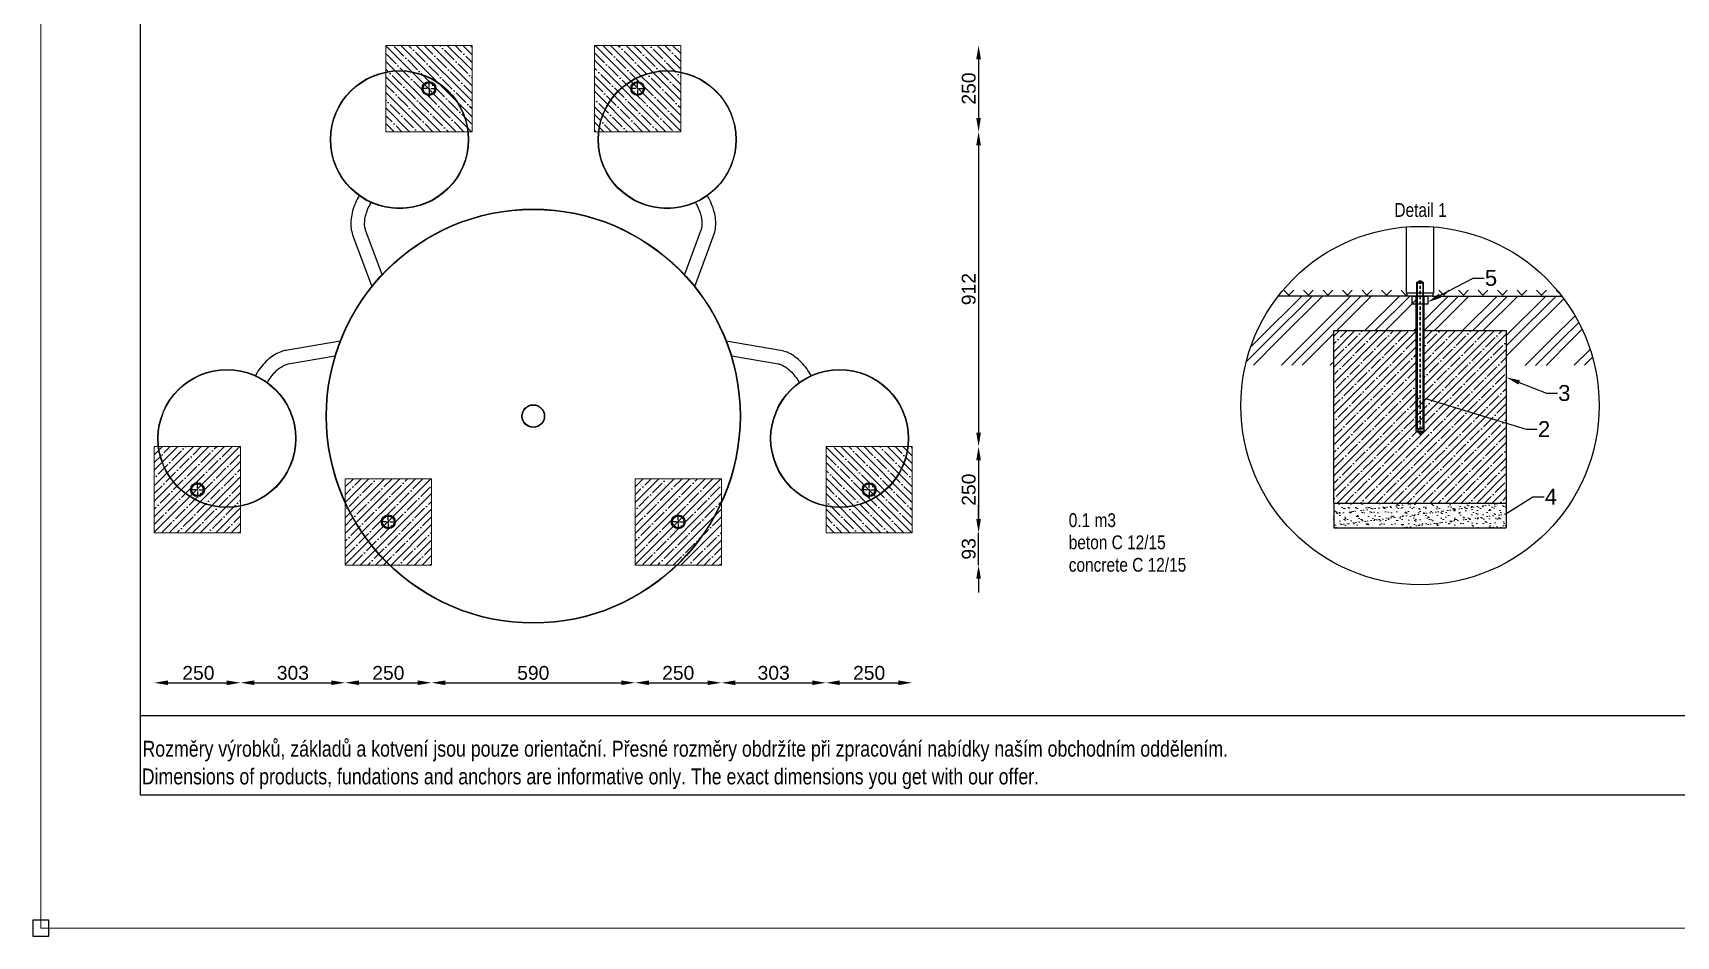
# Model space of a CAD drawing. Header units: millimetres. Extents: x -11 to 7141, y -23 to 7056.
# Drawn here: x -11 to 4750, y -23 to 2594 of the extents above; entities that cross this region are included whole.
import ezdxf
from ezdxf import colors
from ezdxf.entities.mleader import LeaderData, LeaderLine
from ezdxf.lldxf.tags import DXFTag
from ezdxf.math import Vec2, Vec3

# ---------------------------------------------------------------- set-up
doc = ezdxf.new("R2010")
doc.units = ezdxf.units.MM
doc.linetypes.add('DashDot', pattern=[15, 9, -3, 0, -3])
doc.linetypes.add('INCONTINUOUS', pattern=[200000.001, 200000, -0.001])
for name, color, linetype in [('FORMAT', 7, 'Continuous'), ('KOTY', 3, 'INCONTINUOUS'), ('OBRYSOVA', 7, 'Continuous'), ('POSTAVY ATD', 8, 'Continuous'), ('SRAFY', 9, 'Continuous')]:
    doc.layers.add(name, color=color, linetype=linetype)
doc.layers.add('Nekreslit', color=6, linetype='Continuous', plot=False)
doc.layers.add('TABULKA', color=9, linetype='Continuous', plot=False)
doc.styles.add('SEACAD_Arial', font='arial.ttf', dxfattribs={"width": 0.8})
doc.styles.get("Standard").update_dxf_attribs({"font": 'arial.ttf'})
tags = doc.linetypes.add('HIDDEN2', pattern=[4.7625, 3.175, -1.5875]).pattern_tags.tags
tags[6:7] = [DXFTag(74, 4), DXFTag(75, 0), DXFTag(340, '0'), DXFTag(46, 0.0), DXFTag(50, 0.0), DXFTag(44, 0.0), DXFTag(45, 0.0)]
tags[4:5] = [DXFTag(74, 4), DXFTag(75, 0), DXFTag(340, '0'), DXFTag(46, 0.0), DXFTag(50, 0.0), DXFTag(44, 0.0), DXFTag(45, 0.0)]
doc.dimstyles.new('PROFI_CSN', dxfattribs={"dimscale": 0, "dimtxt": 3.5, "dimasz": 3, "dimexe": 1, "dimexo": 0, "dimgap": 1.5, "dimtad": 1, "dimlfac": -1, "dimdsep": 46, "dimtxsty": 'Standard', "dimcen": 0, "dimdle": 1, "dimclrd": 256, "dimclre": 256, "dimclrt": 256, "dimadec": 0, "dimazin": 0, "dimtfac": 0.6, "dimtmove": 0, "dimatfit": 1, "dimfxl": 1, "dimtolj": 1, "dimarcsym": 0})

# ---------------------------------------------------------------- blocks, each defined once
blk = doc.blocks.new('SW_CENTERMARKSYMBOL_22')
at = {"layer": 'FORMAT', "color": 0}
for p, q in [((-0.5, 0), (-2.25, 0)), ((0, 0), (-0.25, 0)), ((0, 0.5), (0, 2.25)), ((0, 0), (0, 0.25)), ((0, 0), (0, -0.25)), ((0, 0), (0.25, 0)), ((0.5, 0), (2.25, 0)), ((0, -0.5), (0, -2.25))]:
    blk.add_line(p, q, dxfattribs=at)
blk = doc.blocks.new('*D32')
at = {"layer": 'DEFPOINTS', "color": 0, "transparency": 16777216}
for p in [(590.5, 2777.8), (590.5, 2636.7), (340.5, 1395.4)]:
    blk.add_point(p, dxfattribs=at)
at = {"layer": 'KOTY', "color": 7, "lineweight": -2, "transparency": 16777216}
blk.add_line((380.5, 2636.7), (550.5, 2636.7), dxfattribs=at)
at = {"layer": 'KOTY', "color": 7, "transparency": 16777216}
for points in [[(380.5, 2643.4), (380.5, 2630), (340.5, 2636.7)], [(550.5, 2643.4), (550.5, 2630), (590.5, 2636.7)]]:
    blk.add_solid(points, dxfattribs=at)
at = {"layer": 'KOTY', "color": 7, "lineweight": 13, "transparency": 16777216, "insert": (468.2, 2665.1), "char_height": 40, "attachment_point": 5}
blk.add_mtext('\\A1;250', dxfattribs=at)
blk = doc.blocks.new('*D33')
at = {"layer": 'DEFPOINTS', "color": 0, "transparency": 16777216}
for p in [(590.5, 2777.8), (1011.5, 2636.7), (1011.5, 2354.1)]:
    blk.add_point(p, dxfattribs=at)
at = {"layer": 'KOTY', "color": 7, "lineweight": -2, "transparency": 16777216}
blk.add_line((630.5, 2636.7), (971.5, 2636.7), dxfattribs=at)
at = {"layer": 'KOTY', "color": 7, "transparency": 16777216}
for points in [[(630.5, 2643.4), (630.5, 2630), (590.5, 2636.7)], [(971.5, 2643.4), (971.5, 2630), (1011.5, 2636.7)]]:
    blk.add_solid(points, dxfattribs=at)
at = {"layer": 'KOTY', "color": 7, "lineweight": 13, "transparency": 16777216, "insert": (801, 2664.8), "char_height": 40, "attachment_point": 5}
blk.add_mtext('\\A1;421', dxfattribs=at)
blk = doc.blocks.new('*D39')
at = {"layer": 'DEFPOINTS', "color": 0, "transparency": 16777216}
for p in [(2286.8, 2636.7), (1865.8, 2494.9), (2286.8, 1332.7)]:
    blk.add_point(p, dxfattribs=at)
at = {"layer": 'KOTY', "color": 7, "lineweight": -2, "transparency": 16777216}
blk.add_line((1905.8, 2636.7), (2246.8, 2636.7), dxfattribs=at)
at = {"layer": 'KOTY', "color": 7, "transparency": 16777216}
for points in [[(1905.8, 2643.4), (1905.8, 2630), (1865.8, 2636.7)], [(2246.8, 2643.4), (2246.8, 2630), (2286.8, 2636.7)]]:
    blk.add_solid(points, dxfattribs=at)
at = {"layer": 'KOTY', "color": 7, "lineweight": 13, "transparency": 16777216, "insert": (2076.3, 2664.8), "char_height": 40, "attachment_point": 5}
blk.add_mtext('\\A1;421', dxfattribs=at)
blk = doc.blocks.new('*D42')
at = {"layer": 'DEFPOINTS', "color": 0, "transparency": 16777216}
for p in [(2536.8, 1395.4), (2536.8, 1145.4), (2728.9, 1145.4)]:
    blk.add_point(p, dxfattribs=at)
at = {"layer": 'KOTY', "color": 7, "lineweight": -2, "transparency": 16777216}
blk.add_line((2728.9, 1355.4), (2728.9, 1185.4), dxfattribs=at)
at = {"layer": 'KOTY', "color": 7, "transparency": 16777216}
for points in [[(2722.2, 1355.4), (2735.6, 1355.4), (2728.9, 1395.4)], [(2722.2, 1185.4), (2735.6, 1185.4), (2728.9, 1145.4)]]:
    blk.add_solid(points, dxfattribs=at)
at = {"layer": 'KOTY', "color": 7, "lineweight": 13, "transparency": 16777216, "insert": (2700.5, 1270.4), "char_height": 40, "attachment_point": 5, "rotation": 90}
blk.add_mtext('\\A1;250', dxfattribs=at)
blk = doc.blocks.new('*D43')
at = {"layer": 'DEFPOINTS', "color": 0, "transparency": 16777216}
for p in [(2536.8, 1145.4), (2728.9, 1145.4), (1983.6, 1052.1)]:
    blk.add_point(p, dxfattribs=at)
at = {"layer": 'KOTY', "color": 7, "lineweight": -2, "transparency": 16777216}
for p, q in [((2728.9, 1185.4), (2728.9, 1225.4)), ((2728.9, 1052.1), (2728.9, 1145.4)), ((2728.9, 1012.1), (2728.9, 972.1))]:
    blk.add_line(p, q, dxfattribs=at)
at = {"layer": 'KOTY', "color": 7, "transparency": 16777216}
for points in [[(2722.2, 1185.4), (2735.6, 1185.4), (2728.9, 1145.4)], [(2722.2, 1012.1), (2735.6, 1012.1), (2728.9, 1052.1)]]:
    blk.add_solid(points, dxfattribs=at)
at = {"layer": 'KOTY', "color": 7, "lineweight": 13, "transparency": 16777216, "insert": (2700.5, 1098.8), "char_height": 40, "attachment_point": 5, "rotation": 90}
blk.add_mtext('\\A1;93', dxfattribs=at)
blk = doc.blocks.new('*D44')
at = {"layer": 'DEFPOINTS', "color": 0, "transparency": 16777216}
for p in [(1865.8, 2307.6), (2536.8, 1395.4), (2728.9, 1395.4)]:
    blk.add_point(p, dxfattribs=at)
at = {"layer": 'KOTY', "color": 7, "lineweight": -2, "transparency": 16777216}
blk.add_line((2728.9, 2267.6), (2728.9, 1435.4), dxfattribs=at)
at = {"layer": 'KOTY', "color": 7, "transparency": 16777216}
for points in [[(2722.2, 2267.6), (2735.6, 2267.6), (2728.9, 2307.6)], [(2722.2, 1435.4), (2735.6, 1435.4), (2728.9, 1395.4)]]:
    blk.add_solid(points, dxfattribs=at)
at = {"layer": 'KOTY', "color": 7, "lineweight": 13, "transparency": 16777216, "insert": (2700.5, 1851.5), "char_height": 40, "attachment_point": 5, "rotation": 90}
blk.add_mtext('\\A1;912', dxfattribs=at)
blk = doc.blocks.new('*D45')
at = {"layer": 'DEFPOINTS', "color": 0, "transparency": 16777216}
for p in [(1865.8, 2557.6), (1865.8, 2307.6), (2728.9, 2307.6)]:
    blk.add_point(p, dxfattribs=at)
at = {"layer": 'KOTY', "color": 7, "lineweight": -2, "transparency": 16777216}
blk.add_line((2728.9, 2517.6), (2728.9, 2347.6), dxfattribs=at)
at = {"layer": 'KOTY', "color": 7, "transparency": 16777216}
for points in [[(2722.2, 2517.6), (2735.6, 2517.6), (2728.9, 2557.6)], [(2722.2, 2347.6), (2735.6, 2347.6), (2728.9, 2307.6)]]:
    blk.add_solid(points, dxfattribs=at)
at = {"layer": 'KOTY', "color": 7, "lineweight": 13, "transparency": 16777216, "insert": (2700.5, 2432.6), "char_height": 40, "attachment_point": 5, "rotation": 90}
blk.add_mtext('\\A1;250', dxfattribs=at)
blk = doc.blocks.new('SW_CENTERMARKSYMBOL_45')
at = {"layer": 'FORMAT', "color": 0}
for p, q in [((-0.5, 0), (-2.15, 0)), ((0, 0), (-0.25, 0)), ((0, 0.5), (0, 2.15)), ((0, 0), (0, 0.25)), ((0, 0), (0, -0.25)), ((0, 0), (0.25, 0)), ((0.5, 0), (2.15, 0)), ((0, -0.5), (0, -2.15))]:
    blk.add_line(p, q, dxfattribs=at)
blk = doc.blocks.new('SW_CENTERMARKSYMBOL_48')
at = {"layer": 'FORMAT', "color": 0}
for p, q in [((-0.5, 0), (-2.25, 0)), ((0, 0), (-0.25, 0)), ((0, 0.5), (0, 2.25)), ((0, 0), (0, 0.25)), ((0, 0), (0, -0.25)), ((0, 0), (0.25, 0)), ((0.5, 0), (2.25, 0)), ((0, -0.5), (0, -2.25))]:
    blk.add_line(p, q, dxfattribs=at)
blk = doc.blocks.new('*D73')
at = {"layer": 'DEFPOINTS', "color": 0, "transparency": 16777216}
for p in [(340.5, 1145.4), (590.5, 1145.4), (590.5, 711)]:
    blk.add_point(p, dxfattribs=at)
at = {"layer": 'KOTY', "color": 7, "lineweight": -2, "transparency": 16777216}
blk.add_line((380.5, 711), (550.5, 711), dxfattribs=at)
at = {"layer": 'KOTY', "color": 7, "transparency": 16777216}
for points in [[(380.5, 717.7), (380.5, 704.3), (340.5, 711)], [(550.5, 717.7), (550.5, 704.3), (590.5, 711)]]:
    blk.add_solid(points, dxfattribs=at)
at = {"layer": 'KOTY', "color": 7, "lineweight": 13, "transparency": 16777216, "insert": (468.2, 739.4), "char_height": 40, "attachment_point": 5}
blk.add_mtext('\\A1;250', dxfattribs=at)
blk = doc.blocks.new('*D74')
at = {"layer": 'DEFPOINTS', "color": 0, "transparency": 16777216}
for p in [(893.6, 1052.1), (590.5, 852.1), (893.6, 711)]:
    blk.add_point(p, dxfattribs=at)
at = {"layer": 'KOTY', "color": 7, "lineweight": -2, "transparency": 16777216}
blk.add_line((630.5, 711), (853.6, 711), dxfattribs=at)
at = {"layer": 'KOTY', "color": 7, "transparency": 16777216}
for points in [[(630.5, 717.7), (630.5, 704.3), (590.5, 711)], [(853.6, 717.7), (853.6, 704.3), (893.6, 711)]]:
    blk.add_solid(points, dxfattribs=at)
at = {"layer": 'KOTY', "color": 7, "lineweight": 13, "transparency": 16777216, "insert": (742.1, 739.5), "char_height": 40, "attachment_point": 5}
blk.add_mtext('\\A1;303', dxfattribs=at)
blk = doc.blocks.new('*D75')
at = {"layer": 'DEFPOINTS', "color": 0, "transparency": 16777216}
for p in [(893.6, 1052.1), (1143.6, 1052.1), (1143.6, 711)]:
    blk.add_point(p, dxfattribs=at)
at = {"layer": 'KOTY', "color": 7, "lineweight": -2, "transparency": 16777216}
blk.add_line((933.6, 711), (1103.6, 711), dxfattribs=at)
at = {"layer": 'KOTY', "color": 7, "transparency": 16777216}
for points in [[(933.6, 717.7), (933.6, 704.3), (893.6, 711)], [(1103.6, 717.7), (1103.6, 704.3), (1143.6, 711)]]:
    blk.add_solid(points, dxfattribs=at)
at = {"layer": 'KOTY', "color": 7, "lineweight": 13, "transparency": 16777216, "insert": (1018.6, 739.4), "char_height": 40, "attachment_point": 5}
blk.add_mtext('\\A1;250', dxfattribs=at)
blk = doc.blocks.new('*D76')
at = {"layer": 'DEFPOINTS', "color": 0, "transparency": 16777216}
for p in [(1733.6, 1052.1), (1983.6, 1052.1), (1983.6, 711)]:
    blk.add_point(p, dxfattribs=at)
at = {"layer": 'KOTY', "color": 7, "lineweight": -2, "transparency": 16777216}
blk.add_line((1773.6, 711), (1943.6, 711), dxfattribs=at)
at = {"layer": 'KOTY', "color": 7, "transparency": 16777216}
for points in [[(1773.6, 717.7), (1773.6, 704.3), (1733.6, 711)], [(1943.6, 717.7), (1943.6, 704.3), (1983.6, 711)]]:
    blk.add_solid(points, dxfattribs=at)
at = {"layer": 'KOTY', "color": 7, "lineweight": 13, "transparency": 16777216, "insert": (1858.6, 739.4), "char_height": 40, "attachment_point": 5}
blk.add_mtext('\\A1;250', dxfattribs=at)
blk = doc.blocks.new('*D77')
at = {"layer": 'DEFPOINTS', "color": 0, "transparency": 16777216}
for p in [(2286.8, 1145.4), (1983.6, 1052.1), (2286.8, 711)]:
    blk.add_point(p, dxfattribs=at)
at = {"layer": 'KOTY', "color": 7, "lineweight": -2, "transparency": 16777216}
blk.add_line((2023.6, 711), (2246.8, 711), dxfattribs=at)
at = {"layer": 'KOTY', "color": 7, "transparency": 16777216}
for points in [[(2023.6, 717.7), (2023.6, 704.3), (1983.6, 711)], [(2246.8, 717.7), (2246.8, 704.3), (2286.8, 711)]]:
    blk.add_solid(points, dxfattribs=at)
at = {"layer": 'KOTY', "color": 7, "lineweight": 13, "transparency": 16777216, "insert": (2135.2, 739.5), "char_height": 40, "attachment_point": 5}
blk.add_mtext('\\A1;303', dxfattribs=at)
blk = doc.blocks.new('*D78')
at = {"layer": 'DEFPOINTS', "color": 0, "transparency": 16777216}
for p in [(2286.8, 1145.4), (2536.7, 1145.4), (2536.7, 711)]:
    blk.add_point(p, dxfattribs=at)
at = {"layer": 'KOTY', "color": 7, "lineweight": -2, "transparency": 16777216}
blk.add_line((2326.8, 711), (2496.7, 711), dxfattribs=at)
at = {"layer": 'KOTY', "color": 7, "transparency": 16777216}
for points in [[(2326.8, 717.7), (2326.8, 704.3), (2286.8, 711)], [(2496.7, 717.7), (2496.7, 704.3), (2536.7, 711)]]:
    blk.add_solid(points, dxfattribs=at)
at = {"layer": 'KOTY', "color": 7, "lineweight": 13, "transparency": 16777216, "insert": (2411.7, 739.4), "char_height": 40, "attachment_point": 5}
blk.add_mtext('\\A1;250', dxfattribs=at)
blk = doc.blocks.new('*D79')
at = {"layer": 'DEFPOINTS', "color": 0, "transparency": 16777216}
for p in [(1143.6, 1052.1), (1733.6, 1052.1), (1733.6, 711)]:
    blk.add_point(p, dxfattribs=at)
at = {"layer": 'KOTY', "color": 7, "lineweight": -2, "transparency": 16777216}
blk.add_line((1183.6, 711), (1693.6, 711), dxfattribs=at)
at = {"layer": 'KOTY', "color": 7, "transparency": 16777216}
for points in [[(1183.6, 717.7), (1183.6, 704.3), (1143.6, 711)], [(1693.6, 717.7), (1693.6, 704.3), (1733.6, 711)]]:
    blk.add_solid(points, dxfattribs=at)
at = {"layer": 'KOTY', "color": 7, "lineweight": 13, "transparency": 16777216, "insert": (1438.6, 739.4), "char_height": 40, "attachment_point": 5}
blk.add_mtext('\\A1;590', dxfattribs=at)

msp = doc.modelspace()

# ---------------------------------------------------------------- hatches: boundary and pattern name
at = {"transparency": 33554508}
h = msp.add_hatch(dxfattribs=at)
h.set_pattern_fill('ANSI35', color=9, scale=5, angle=90)
h.set_pattern_definition([(135, (2562.017, -476.33), (-22.45064, -22.45064), []), (135, (2562.017, -453.88), (-22.45064, -22.45064), [39.6875, -7.9375, 0, -7.9375])])
h.paths.add_polyline_path([(1011.5, 2557.6), (1011.5, 2307.6), (1261.5, 2307.6), (1261.5, 2557.6)])
h = msp.add_hatch(dxfattribs=at)
h.set_pattern_fill('ANSI35', color=9, scale=5, angle=-90)
h.set_pattern_definition([(315, (315.223, 5341.583), (22.45064, 22.45064), []), (315, (315.223, 5319.133), (22.45064, 22.45064), [39.6875, -7.9375, 0, -7.9375])])
h.paths.add_polyline_path([(1865.8, 2307.6), (1865.8, 2557.6), (1615.8, 2557.6), (1615.8, 2307.6)])
h = msp.add_hatch(dxfattribs=at)
h.set_pattern_fill('ANSI35', color=9, scale=5)
h.set_pattern_definition([(45, (852.11, 290.843), (-22.45064, 22.45064), []), (45, (874.562, 290.843), (-22.45064, 22.45064), [39.6875, -7.9375, 0, -7.9375])])
h.paths.add_polyline_path([(4258, 1731.3), (4020, 1731.3), (4020, 1540.3), (4008, 1533.3), (3996, 1540.3), (3996, 1731.3), (3758, 1731.3), (3758, 1231.3), (4258, 1231.3)])
h = msp.add_hatch(dxfattribs=at)
h.set_pattern_fill('ANSI35', color=9, scale=5)
h.set_pattern_definition([(45, (-2443.47, -155.11), (-22.45064, 22.45064), []), (45, (-2421.02, -155.11), (-22.45064, 22.45064), [39.6875, -7.9375, 0, -7.9375])])
h.paths.add_polyline_path([(590.5, 1395.4), (340.5, 1395.4), (340.5, 1145.4), (590.5, 1145.4)])
h = msp.add_hatch(dxfattribs=at)
h.set_pattern_fill('ANSI35', color=9, scale=5, angle=-270)
h.set_pattern_definition([(135, (3837.282, -1638.537), (-22.45064, -22.45064), []), (135, (3837.282, -1616.086), (-22.45064, -22.45064), [39.6875, -7.9375, 0, -7.9375])])
h.paths.add_polyline_path([(2286.8, 1395.4), (2286.8, 1145.4), (2536.8, 1145.4), (2536.8, 1395.4)])
h = msp.add_hatch(dxfattribs=at)
h.set_pattern_fill('ANSI35', color=9, scale=5)
h.set_pattern_definition([(45, (-1890.337, -248.418), (-22.45064, 22.45064), []), (45, (-1867.886, -248.418), (-22.45064, 22.45064), [39.6875, -7.9375, 0, -7.9375])])
h.paths.add_polyline_path([(1143.6, 1302.1), (893.6, 1302.1), (893.6, 1052.1), (1143.6, 1052.1)])
h = msp.add_hatch(dxfattribs=at)
h.set_pattern_fill('ANSI35', color=9, scale=5)
h.set_pattern_definition([(45, (-1050.337, -248.418), (-22.45064, 22.45064), []), (45, (-1027.886, -248.418), (-22.45064, 22.45064), [39.6875, -7.9375, 0, -7.9375])])
h.paths.add_polyline_path([(1983.6, 1302.1), (1733.6, 1302.1), (1733.6, 1052.1), (1983.6, 1052.1)])
at = {"layer": 'POSTAVY ATD', "lineweight": 15}
h = msp.add_hatch(dxfattribs=at)
h.set_pattern_fill('AR-SAND', color=9, scale=0.5, style=0)
h.set_pattern_definition([(37.5, (852.111, 290.843), (-0.80002, 24.47066), [0, -19.304, 0, -21.59, 0, -20.6375]), (7.5, (852.11, 290.843), (22.47616, 35.84126), [0, -10.414, 0, -17.399, 0, -6.6675]), (327.5, (836.49, 290.843), (39.54962, 0.07186), [0, -6.35, 0, -22.86, 0, -29.845]), (317.5, (836.49, 290.843), (38.17782, 11.14647), [0, -3.175, 0, -14.986, 0, -17.145])])
h.paths.add_polyline_path([(4258, 1159.4), (4258, 1229.4), (3758, 1229.4), (3758, 1159.4)])
at = {"layer": 'SRAFY'}
h = msp.add_hatch(dxfattribs=at)
h.set_pattern_fill('GOST_GROUND', color=9, scale=10)
h.set_pattern_definition([(45, (852.11, 290.84), (141.4214, 0), [200]), (45, (882.11, 290.84), (141.4214, 0), [200]), (45, (912.11, 290.84), (141.4214, 0), [200])])
edge = h.paths.add_edge_path()
edge.add_line((3998, 1831.3), (3976, 1831.3))
edge.add_line((3976, 1831.3), (3597.1, 1831.3))
edge.add_arc((4008, 1514.1), 519.1, 142.3369, 166.9875)
edge.add_line((3502.3, 1631), (3758, 1631))
edge.add_line((3758, 1631), (3758, 1731.3))
edge.add_line((3758, 1731.3), (3998, 1731.3))
edge.add_line((3998, 1731.3), (3998, 1831.3))
edge = h.paths.add_edge_path()
edge.add_line((4419, 1831.3), (4040, 1831.3))
edge.add_line((4040, 1831.3), (4018, 1831.3))
edge.add_line((4018, 1831.3), (4018, 1731.3))
edge.add_line((4018, 1731.3), (4258, 1731.3))
edge.add_line((4258, 1731.3), (4258, 1630))
edge.add_line((4258, 1630), (4513.8, 1631))
edge.add_arc((4008, 1514.1), 519.1, 13.0125, 37.6631)
h = msp.add_hatch(dxfattribs=at)
h.set_pattern_fill('TERACO', color=9, scale=20)
h.set_pattern_definition([(45, (-4687.677, -3483.365), (-28.28427, 28.28427), [20, -20]), (135, (-4631.11, -3483.365), (-28.28427, -28.28427), [20, -20])])
h.paths.add_polyline_path([(3597.1, 1831.3), (3597.1, 1854.3), (3968, 1854.3), (3968, 1831.3)])
h = msp.add_hatch(dxfattribs=at)
h.set_pattern_fill('TERACO', color=9, scale=20)
h.set_pattern_definition([(45, (-4238.55, -3483.395), (-28.28427, 28.28427), [20, -20]), (135, (-4181.982, -3483.395), (-28.28427, -28.28427), [20, -20])])
h.paths.add_polyline_path([(4048, 1831.3), (4048, 1854.3), (4409.8, 1854.3), (4409.8, 1831.3)])

# ---------------------------------------------------------------- linework, layer by layer
at = {"color": 7, "linetype": 'Continuous', "lineweight": 25}
for p, q in [((934.2, 2122.2), (933, 2120.1)), ((967.6, 2100.1), (968.8, 2102.2)), ((1908.4, 2102.2), (1909.6, 2100.1)), ((1944.3, 2120.1), (1943.1, 2122.2)), ((915.2, 2008.8), (970.7, 1858.9)), ((1000.6, 1893.4), (952.7, 2022.7)), ((1924.5, 2022.7), (1876.7, 1893.4)), ((1906.6, 1858.9), (1962.1, 2008.8)), ((3968, 2031.7), (3968, 1841)), ((4048, 1841), (4048, 2031.7)), ((3968, 1841), (4048, 1841)), ((3970, 1841), (3970, 1833)), ((4044, 1831), (3972, 1831)), ((4046, 1833), (4046, 1841)), ((879.4, 1700.9), (721.8, 1674)), ((2155.4, 1674), (1997.8, 1700.9)), ((728.6, 1634.5), (864.5, 1657.7)), ((2012.7, 1657.7), (2148.7, 1634.5)), ((634.4, 1602.9), (633.2, 1600.8)), ((667.8, 1580.8), (669, 1582.9)), ((2208.2, 1582.9), (2209.4, 1580.8)), ((2244.1, 1600.8), (2242.9, 1602.9))]:
    msp.add_line(p, q, dxfattribs=at)
for p, q in [((3998, 1870.4), (4008, 1876.1)), ((3999.6, 1871.3), (3998, 1869.7)), ((3998, 1869.7), (4018, 1869.7)), ((3999.6, 1871.3), (3999.5, 1446)), ((4016.4, 1871.3), (3999.6, 1871.3)), ((4008, 1876.1), (4018, 1870.4)), ((4016.4, 1871.3), (4016.4, 1446)), ((4016.4, 1871.3), (4018, 1869.7)), ((3972, 1831.3), (3597.1, 1831.3)), ((3998, 1831.3), (3972, 1831.3)), ((3998, 1447.6), (3998, 1831.3)), ((4044, 1831.3), (4018, 1831.3)), ((4018, 1447.6), (4018, 1831.3)), ((4044, 1831.3), (4419, 1831.3)), ((3996, 1440), (4008, 1433.1)), ((3998, 1447.6), (3999.5, 1446)), ((3998, 1447.6), (4018, 1447.6)), ((4008, 1433.1), (4020, 1440)), ((4018, 1447.6), (4016.4, 1446))]:
    msp.add_line(p, q)
at = {"lineweight": 15}
for p, q in [((3998, 1870.4), (3998, 1831.3)), ((4018, 1831.3), (4018, 1870.4))]:
    msp.add_line(p, q, dxfattribs=at)
at = {"color": 7, "linetype": 'DashDot', "lineweight": 30}
msp.add_line((4008, 1429.3), (4008, 1877.1), dxfattribs=at)
at = {"color": 7, "linetype": 'HIDDEN2'}
for p, q in [((3996, 1831.3), (3996, 1631)), ((4020, 1631), (4020, 1831.3)), ((3996, 1631), (3996, 1440)), ((4020, 1440), (4020, 1631)), ((3996, 1440), (4020, 1440)), ((4016.4, 1446), (3999.5, 1446))]:
    msp.add_line(p, q, dxfattribs=at)
at = {"color": 8, "linetype": 'Continuous'}
for p, q in [((3758, 1231.3), (3758, 1731.3)), ((3758, 1731.3), (3998, 1731.3)), ((4018, 1731.3), (4258, 1731.3)), ((4258, 1731.3), (4258, 1231.3)), ((3758, 1231.3), (4258, 1231.3))]:
    msp.add_line(p, q, dxfattribs=at)
at = {"color": 7, "linetype": 'Continuous', "lineweight": 25, "flags": 128}
for points in [[(933, 2120.1), (931.3, 2117.2), (928.5, 2111.8), (925.7, 2106.3), (923.2, 2100.7), (920.9, 2095.1), (918.8, 2089.5), (916.9, 2083.8), (915.2, 2078), (913.7, 2072.3), (912.5, 2066.6), (911.5, 2060.9), (910.7, 2055.3), (910.2, 2049.7), (909.9, 2044.1), (909.9, 2038.7), (910.1, 2033.3), (910.6, 2028), (911.4, 2022.9), (912.4, 2017.9), (913.7, 2013.1), (915.2, 2008.8)], [(952.7, 2022.7), (952.3, 2024), (951.5, 2026.6), (950.8, 2029.5), (950.4, 2032.6), (950, 2036), (949.9, 2039.5), (949.9, 2043.2), (950.1, 2047), (950.5, 2051.1), (951, 2055.2), (951.8, 2059.5), (952.8, 2063.9), (954, 2068.3), (955.4, 2072.8), (956.9, 2077.4), (958.7, 2081.9), (960.6, 2086.5), (962.8, 2091), (965.1, 2095.5), (967.6, 2100.1)], [(1909.6, 2100.1), (1910.9, 2097.9), (1913.3, 2093.4), (1915.5, 2088.9), (1917.5, 2084.3), (1919.4, 2079.8), (1921.1, 2075.2), (1922.6, 2070.7), (1923.8, 2066.2), (1924.9, 2061.7), (1925.8, 2057.4), (1926.5, 2053.2), (1927, 2049.1), (1927.3, 2045.1), (1927.4, 2041.3), (1927.3, 2037.7), (1927.1, 2034.3), (1926.7, 2031.1), (1926.1, 2028.1), (1925.4, 2025.4), (1924.6, 2023), (1924.5, 2022.7)], [(1962.1, 2008.8), (1963, 2011.5), (1964.3, 2016.1), (1965.5, 2020.9), (1966.3, 2025.8), (1966.9, 2030.9), (1967.3, 2036.2), (1967.4, 2041.6), (1967.2, 2047), (1966.8, 2052.6), (1966.2, 2058.2), (1965.3, 2063.9), (1964.2, 2069.6), (1962.8, 2075.3), (1961.2, 2081), (1959.4, 2086.7), (1957.4, 2092.4), (1955.2, 2098), (1952.7, 2103.6), (1950.1, 2109.2), (1947.3, 2114.6), (1944.3, 2120.1)], [(721.8, 1674), (719.1, 1673.5), (714.4, 1672.3), (709.7, 1670.9), (705, 1669.2), (700.3, 1667.1), (695.5, 1664.8), (690.8, 1662.2), (686.2, 1659.4), (681.6, 1656.2), (677, 1652.9), (672.6, 1649.3), (668.2, 1645.4), (663.9, 1641.4), (659.8, 1637.2), (655.7, 1632.8), (651.8, 1628.2), (648.1, 1623.4), (644.4, 1618.5), (640.9, 1613.5), (637.6, 1608.3), (634.4, 1602.9)], [(2242.9, 1602.9), (2241.2, 1605.8), (2237.9, 1611), (2234.5, 1616.1), (2231, 1621.1), (2227.3, 1625.9), (2223.4, 1630.5), (2219.4, 1635), (2215.3, 1639.4), (2211.1, 1643.5), (2206.8, 1647.4), (2202.4, 1651.2), (2197.9, 1654.6), (2193.3, 1657.9), (2188.6, 1660.9), (2183.9, 1663.7), (2179.1, 1666.1), (2174.3, 1668.3), (2169.5, 1670.2), (2164.6, 1671.8), (2159.8, 1673.1), (2155.4, 1674)], [(669, 1582.9), (670.3, 1585.2), (673, 1589.5), (675.8, 1593.6), (678.7, 1597.7), (681.8, 1601.6), (684.9, 1605.3), (688.1, 1608.8), (691.3, 1612.2), (694.6, 1615.4), (697.9, 1618.3), (701.2, 1621), (704.5, 1623.5), (707.8, 1625.7), (711, 1627.7), (714.2, 1629.5), (717.3, 1630.9), (720.3, 1632.2), (723.1, 1633.2), (725.8, 1634), (728.3, 1634.5), (728.6, 1634.5)], [(2148.7, 1634.5), (2150, 1634.3), (2152.7, 1633.6), (2155.5, 1632.7), (2158.4, 1631.6), (2161.5, 1630.2), (2164.6, 1628.6), (2167.8, 1626.8), (2171, 1624.7), (2174.3, 1622.3), (2177.6, 1619.7), (2180.9, 1616.9), (2184.2, 1613.9), (2187.5, 1610.6), (2190.7, 1607.2), (2193.9, 1603.5), (2196.9, 1599.7), (2199.9, 1595.8), (2202.8, 1591.7), (2205.5, 1587.4), (2208.2, 1582.9)]]:
    msp.add_lwpolyline(points, dxfattribs=at)
at = {"color": 7, "linetype": 'Continuous', "lineweight": 25}
for centre, radius in [((1051, 2284.5), 200), ((1051, 2284.5), 199), ((1826.3, 2284.5), 200), ((1826.3, 2284.5), 199), ((1136.5, 2432.6), 20), ((1136.5, 2432.6), 17), ((1740.8, 2432.6), 20), ((1740.8, 2432.6), 17), ((1438.6, 1483.4), 600), ((1438.6, 1483.4), 599), ((551, 1418.5), 200), ((551, 1418.5), 199), ((2326.3, 1418.5), 200), ((2326.3, 1418.5), 199), ((1438.6, 1483.4), 33), ((1438.6, 1483.4), 32), ((465.5, 1270.4), 20), ((465.5, 1270.4), 17), ((2411.8, 1270.4), 20), ((2411.8, 1270.4), 17), ((1018.6, 1177.1), 20), ((1018.6, 1177.1), 17), ((1858.6, 1177.1), 20), ((1858.6, 1177.1), 17)]:
    msp.add_circle(centre, radius, dxfattribs=at)
at = {"color": 7, "linetype": 'Continuous'}
msp.add_circle((4008, 1514.1), 519.1, dxfattribs=at)
at = {"color": 7, "linetype": 'Continuous', "lineweight": 25}
for centre, start, end in [((3972, 1833), 180, 270), ((4044, 1833), 270, 0)]:
    msp.add_arc(centre, 2, start, end, dxfattribs=at)
at = {"layer": 'Nekreslit'}
msp.add_line((299.9, 616.1), (4945.9, 616.1), dxfattribs=at)
msp.add_lwpolyline([(299.9, 386.1), (4945.9, 386.1), (4945.9, 4526.1), (299.9, 4526.1)], close=True, dxfattribs=at)
at = {"layer": 'OBRYSOVA'}
for points in [[(3985, 1831.3), (4030.3, 1831.3), (4030.3, 1807.9), (3985, 1807.9)], [(-11.4, -23.1), (34.6, -23.1), (34.6, 22.9), (-11.4, 22.9)]]:
    msp.add_lwpolyline(points, close=True, dxfattribs=at)
at = {"layer": 'POSTAVY ATD', "color": 8, "lineweight": 15}
for points in [[(1261.5, 2307.6), (1261.5, 2557.6), (1011.5, 2557.6), (1011.5, 2307.6)], [(1615.8, 2557.6), (1615.8, 2307.6), (1865.8, 2307.6), (1865.8, 2557.6)], [(340.5, 1145.4), (590.5, 1145.4), (590.5, 1395.4), (340.5, 1395.4)], [(2536.8, 1145.4), (2536.8, 1395.4), (2286.8, 1395.4), (2286.8, 1145.4)], [(893.6, 1052.1), (1143.6, 1052.1), (1143.6, 1302.1), (893.6, 1302.1)], [(1733.6, 1052.1), (1983.6, 1052.1), (1983.6, 1302.1), (1733.6, 1302.1)]]:
    msp.add_lwpolyline(points, close=True, dxfattribs=at)
at = {"layer": 'SRAFY', "color": 8}
for p, q in [((3758, 1231.3), (3758, 1159.4)), ((4258, 1231.3), (4258, 1159.4)), ((3758, 1159.4), (4258, 1159.4))]:
    msp.add_line(p, q, dxfattribs=at)
at = {"layer": 'TABULKA', "color": 4, "lineweight": 15}
msp.add_lwpolyline([(6567.3, -0.1), (11.6, -0.1), (11.6, 4742.1), (6567.3, 4742.1)], close=True, dxfattribs=at)

# ---------------------------------------------------------------- block references
at = {"layer": 'FORMAT', "xscale": 10, "yscale": 10, "zscale": 10}
for name, p in [('SW_CENTERMARKSYMBOL_22', (1136.5, 2432.6)), ('SW_CENTERMARKSYMBOL_22', (1740.8, 2432.6)), ('SW_CENTERMARKSYMBOL_22', (465.5, 1270.4)), ('SW_CENTERMARKSYMBOL_22', (2411.8, 1270.4)), ('SW_CENTERMARKSYMBOL_48', (1018.6, 1177.1)), ('SW_CENTERMARKSYMBOL_45', (1858.6, 1177.1))]:
    msp.add_blockref(name, p, dxfattribs=at)

# ---------------------------------------------------------------- texts
at = {"style": 'SEACAD_Arial', "width": 0.8}
for s, height, p in [('0.1 m3', 40, (2990.2, 1162.1)), ('beton C 12/15', 40, (2990.2, 1097.9)), ('concrete C 12/15', 40, (2990.2, 1032.7)), ('Rozměry výrobků, základů a kotvení jsou pouze orientační. Přesné rozměry obdržíte při zpracování nabídky naším obchodním oddělením.', 45.9979, (306.2, 496.9)), ('Dimensions of products, fundations and anchors are informative only. The exact dimensions you get with our offer.', 45.9979, (304.3, 416.6))]:
    msp.add_text(s, height=height, dxfattribs=at).set_placement(p)
at = {"insert": (3933.8, 2100.7), "char_height": 40, "attachment_point": 1, "style": 'SEACAD_Arial'}
msp.add_mtext_dynamic_manual_height_columns('Detail 1', width=226.121, gutter_width=200, heights=[0], dxfattribs=at)

# ---------------------------------------------------------------- dimensions: what is measured, and where the dimension line sits
at = {"layer": 'KOTY', "lineweight": 13}
for base, p1, p2, picture, middle in [((590.5, 2636.7), (340.5, 1395.4), (590.5, 2777.8), '*D32', (468.2, 2636.7)), ((1011.5, 2636.7), (590.5, 2777.8), (1011.5, 2354.1), '*D33', (801, 2636.7)), ((2286.8, 2636.7), (1865.8, 2494.9), (2286.8, 1332.7), '*D39', (2076.3, 2636.7)), ((590.5, 711), (340.5, 1145.4), (590.5, 1145.4), '*D73', (468.2, 711)), ((2286.8, 711), (1983.6, 1052.1), (2286.8, 1145.4), '*D77', (2135.2, 711)), ((2536.7, 711), (2286.8, 1145.4), (2536.7, 1145.4), '*D78', (2411.7, 711)), ((893.6, 711), (590.5, 852.1), (893.6, 1052.1), '*D74', (742.1, 711)), ((1143.6, 711), (893.6, 1052.1), (1143.6, 1052.1), '*D75', (1018.6, 711)), ((1733.6, 711), (1143.6, 1052.1), (1733.6, 1052.1), '*D79', (1438.6, 711)), ((1983.6, 711), (1733.6, 1052.1), (1983.6, 1052.1), '*D76', (1858.6, 711))]:
    dim = msp.add_linear_dim(base=base, p1=p1, p2=p2, dimstyle='PROFI_CSN', override={"dimscale": 1, "dimtxt": 40, "dimasz": 40, "dimgap": 8, "dimdec": 0, "dimlfac": 1, "dimrnd": 1, "dimse1": 1, "dimse2": 1, "dimclrd": 7, "dimclre": 3, "dimclrt": 7, "dimtdec": 0}, dxfattribs=at)
    dim.commit()
    dim.dimension.update_dxf_attribs({"geometry": picture, "text_midpoint": middle, "dimtype": 160})
for base, p1, p2, picture, middle in [((2728.9, 2307.6), (1865.8, 2557.6), (1865.8, 2307.6), '*D45', (2728.9, 2432.6)), ((2728.9, 1395.4), (1865.8, 2307.6), (2536.8, 1395.4), '*D44', (2728.9, 1851.5)), ((2728.9, 1145.4), (2536.8, 1395.4), (2536.8, 1145.4), '*D42', (2728.9, 1270.4))]:
    dim = msp.add_linear_dim(base=base, p1=p1, p2=p2, angle=270, dimstyle='PROFI_CSN', override={"dimscale": 1, "dimtxt": 40, "dimasz": 40, "dimgap": 8, "dimdec": 0, "dimlfac": 1, "dimrnd": 1, "dimse1": 1, "dimse2": 1, "dimclrd": 7, "dimclre": 3, "dimclrt": 7, "dimtdec": 0}, dxfattribs=at)
    dim.commit()
    dim.dimension.update_dxf_attribs({"geometry": picture, "text_midpoint": middle, "dimtype": 160})
dim = msp.add_linear_dim(base=(2728.9, 1145.4), p1=(1983.6, 1052.1), p2=(2536.8, 1145.4), angle=90, dimstyle='PROFI_CSN', override={"dimscale": 1, "dimtxt": 40, "dimasz": 40, "dimgap": 8, "dimdec": 0, "dimlfac": 1, "dimrnd": 1, "dimse1": 1, "dimse2": 1, "dimclrd": 7, "dimclre": 3, "dimclrt": 7, "dimtdec": 0}, dxfattribs=at)
dim.commit()
dim.dimension.update_dxf_attribs({"geometry": '*D43', "text_midpoint": (2700.5, 1098.8)})

# ---------------------------------------------------------------- leaders
at = {"layer": 'OBRYSOVA'}
ml = msp.add_multileader_mtext('Standard', dxfattribs=at)
ml.set_content('5', color=256)
ml.set_leader_properties()
ml.build(insert=Vec2(0, 0))
ml.multileader.update_dxf_attribs({"arrow_head_size": 40})
ctx = ml.context
ctx.base_point, ctx.char_height, ctx.arrow_head_size, ctx.plane_origin = Vec3(4193.7, 1883.6), 46, 40, Vec3(4045.5, 1811.5)
notes = []
notes.append((ctx, [(0, (1, 1, 0), (4161.6, 1883.6), (1, 0), 32.2, [(0, [(4030.3, 1813.7)], 0, [])])]))
ctx.mtext.insert, ctx.mtext.flow_direction = Vec3(4195.7, 1907), 5
ml = msp.add_multileader_mtext('Standard', dxfattribs=at)
ml.set_content('3', color=256)
ml.set_leader_properties()
ml.build(insert=Vec2(0, 0))
ml.multileader.update_dxf_attribs({"arrow_head_size": 40})
ctx = ml.context
ctx.base_point, ctx.char_height, ctx.arrow_head_size, ctx.plane_origin = Vec3(4406.2, 1550.1), 46, 40, Vec3(4258, 1595.7)
notes.append((ctx, [(0, (1, 1, 0), (4374, 1550.1), (1, 0), 32.2, [(0, [(4258, 1595.7)], 0, [])])]))
ctx.mtext.insert, ctx.mtext.flow_direction = Vec3(4408.2, 1573.5), 5
ml = msp.add_multileader_mtext('Standard', dxfattribs=at)
ml.set_content('2', color=256)
ml.set_leader_properties()
ml.build(insert=Vec2(0, 0))
ctx = ml.context
ctx.base_point, ctx.char_height, ctx.plane_origin = Vec3(4347.5, 1446), 46, Vec3(4020, 1535.5)
notes.append((ctx, [(0, (1, 1, 0), (4315.4, 1446), (1, 0), 32.2, [(0, [(4020, 1535.5)], 0, [])])]))
ctx.mtext.insert, ctx.mtext.flow_direction = Vec3(4349.5, 1469), 5
ml = msp.add_multileader_mtext('Standard', dxfattribs=at)
ml.set_content('4', color=256)
ml.set_leader_properties()
ml.build(insert=Vec2(0, 0))
ctx = ml.context
ctx.base_point, ctx.char_height, ctx.plane_origin = Vec3(4367.3, 1250), 46, Vec3(4256.6, 1199.8)
notes.append((ctx, [(0, (1, 1, 0), (4335.1, 1250), (1, 0), 32.2, [(0, [(4256.6, 1199.8)], 0, [])])]))
ctx.mtext.insert, ctx.mtext.flow_direction = Vec3(4369.3, 1273), 5
for ctx, leaders in notes:
    for number, flags, end, landing, length, lines in leaders:
        leader = LeaderData()
        leader.index, (leader.has_last_leader_line, leader.has_dogleg_vector, leader.attachment_direction) = number, flags
        leader.last_leader_point, leader.dogleg_vector, leader.dogleg_length = Vec3(end), Vec3(landing), length
        for number, points, colour, breaks in lines:
            line = LeaderLine()
            line.index, line.vertices, line.color, line.breaks = number, Vec3.list(points), colors.encode_raw_color(colour), breaks
            leader.lines.append(line)
        ctx.leaders.append(leader)

doc.saveas('drawing.dxf')
